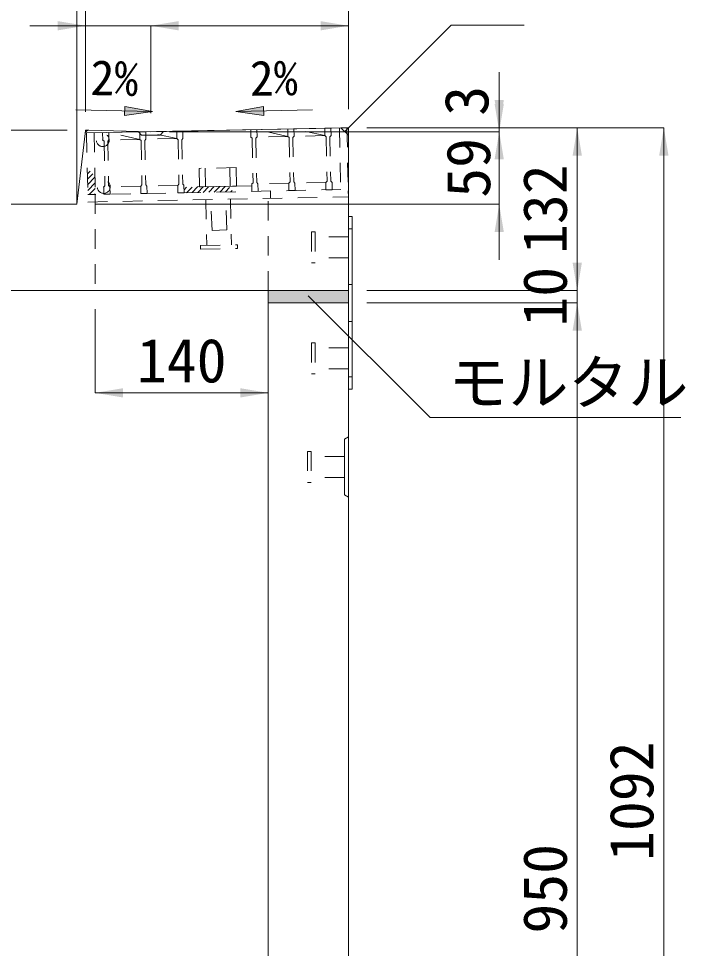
# Model space of a CAD drawing. Units: millimetres at full size; some dimension numbers follow another scale. Extents: x -3301 to 90699, y 107523 to 139162.
# Drawn here: x 6534 to 7074, y 117381 to 118134 of the extents above; entities that cross this region are included whole.
import ezdxf
from ezdxf.enums import TextEntityAlignment as Align

# ---------------------------------------------------------------- set-up
doc = ezdxf.new("R2010")
doc.units = ezdxf.units.MM
doc.header["$LTSCALE"] = 21
doc.header["$PDMODE"] = 32
doc.header["$PDSIZE"] = 10.5
doc.linetypes.add('USER1', pattern=[1.35, 0.75, -0.6])
for name, color, linetype, lineweight in [('0_2', 7, 'USER1', 9), ('寸法線', 7, 'Continuous', 9), ('引出線', 4, 'Continuous', 9), ('本体', 2, 'Continuous', 9), ('補助線', 8, 'Continuous', 13), ('ｲﾝｻｰﾄ', 3, 'USER1', 5), ('ｸﾞﾚｰﾁﾝｸﾞ', 7, 'USER1', 9)]:
    doc.layers.add(name, color=color, linetype=linetype, lineweight=lineweight)
doc.layers.add('ﾊｯﾁﾝｸﾞ', color=8, linetype='Continuous')
doc.styles.add('ＭＳ ゴシック', font='')
doc.styles.get('ＭＳ ゴシック').set_extended_font_data('MS Gothic')

# ---------------------------------------------------------------- blocks, each defined once
blk = doc.blocks.new('filled_arrow')
at = {"color": 0, "linetype": 'Continuous', "lineweight": -2}
blk.add_solid([(7.5, 1.25), (0, 0), (7.5, -1.25)], dxfattribs=at)

msp = doc.modelspace()

# ---------------------------------------------------------------- hatches: boundary and pattern name
at = {"layer": '引出線'}
for points in [[(6619.99, 118063.26), (6619.84, 118055.76), (6642.41, 118059.06)], [(6732.43, 118063.26), (6732.58, 118055.76), (6710.01, 118059.06)]]:
    msp.add_hatch(color=7, dxfattribs=at).paths.add_polyline_path(points)
at = {"layer": 'ｸﾞﾚｰﾁﾝｸﾞ'}
h = msp.add_hatch(dxfattribs=at)
h.set_pattern_fill('USER', color=256, style=0, pattern_type=2)
h.set_pattern_definition([(46.14576, (6065.04, 117664.11), (-2.28951, 2.19972), [75, -60])])
h.paths.add_polyline_path([(6589.11, 118041.65), (6595.1, 118041.77), (6596.1, 117991.78), (6590.1, 117991.66)])
h = msp.add_hatch(dxfattribs=at)
h.set_pattern_fill('USER', color=256, style=0, pattern_type=2)
h.set_pattern_definition([(46.14576, (6162.02, 117666.05), (-2.28951, 2.19972), [75, -60])])
h.paths.add_polyline_path([(6668.09, 117993.22), (6668, 117997.72), (6703.49, 117998.43), (6718.49, 117998.73), (6722.99, 117998.82), (6723.08, 117994.32), (6703.58, 117993.93)])
at = {"layer": 'ﾊｯﾁﾝｸﾞ'}
msp.add_hatch(color=256, dxfattribs=at).paths.add_polyline_path([(6736.21, 117913.89), (6736.21, 117903.89), (6801.21, 117903.89), (6801.21, 117913.89)])

# ---------------------------------------------------------------- linework, layer by layer
at = {"layer": '0_2'}
for p, q in [((6804.41, 117963.89), (6801.21, 117963.89)), ((6804.41, 117918.89), (6801.21, 117918.89)), ((6804.41, 117888.89), (6801.21, 117888.89)), ((6804.41, 117843.89), (6801.21, 117843.89))]:
    msp.add_line(p, q, dxfattribs=at)
at = {"layer": '0_2', "linetype": 'Continuous', "lineweight": 13}
for p, q in [((6736.21, 117903.89), (6736.21, 117913.89)), ((6801.21, 117903.89), (6801.21, 117913.89))]:
    msp.add_line(p, q, dxfattribs=at)
at = {"layer": '0_2', "linetype": 'Continuous'}
msp.add_lwpolyline([(6801.21, 117833.89), (6801.21, 117973.89), (6804.41, 117973.89), (6804.41, 117833.89)], close=True, dxfattribs=at)
at = {"layer": '寸法線'}
for p, q in [((6581.21, 117998.89), (6581.21, 118190.1)), ((6581.21, 117998.89), (6581.21, 118190.1)), ((6588.23, 118058.89), (6588.23, 118190.1)), ((6588.23, 118058.89), (6588.23, 118190.1)), ((6801.21, 118060.89), (6801.21, 118190.1)), ((6543.23, 118128.59), (6686.21, 118128.59)), ((6588.23, 118058.89), (6588.23, 118128.59)), ((6641.21, 118057.69), (6641.21, 118128.59)), ((6641.21, 118128.59), (6801.21, 118128.59)), ((6641.21, 118057.69), (6641.21, 118128.59)), ((6801.21, 118060.89), (6801.21, 118128.59)), ((6923.44, 117997.69), (6923.44, 118090.89)), ((6923.44, 117938.89), (6923.44, 118087.69)), ((6816.21, 118045.89), (6986.67, 118045.89)), ((6816.21, 118045.89), (7056.82, 118045.89)), ((6816.21, 118045.89), (6923.44, 118045.89)), ((6986.67, 118045.89), (6986.67, 117913.89)), ((7056.82, 118045.89), (7056.82, 116953.89)), ((6573.23, 118043.89), (6155.55, 118043.89)), ((6656.21, 118042.69), (6923.44, 118042.69)), ((6656.21, 118042.69), (6923.44, 118042.69)), ((6596.21, 117983.89), (6923.44, 117983.89)), ((6986.67, 117858.89), (6986.67, 117958.89)), ((6816.21, 117913.89), (6986.67, 117913.89)), ((6816.21, 117913.89), (6986.67, 117913.89)), ((6816.21, 117903.89), (6986.67, 117903.89)), ((6816.21, 117903.89), (6986.67, 117903.89)), ((6986.67, 117903.89), (6986.67, 116953.89)), ((6596.1, 117898.89), (6596.1, 117830.96)), ((6736.21, 117888.89), (6736.21, 117830.96)), ((6596.1, 117830.96), (6736.21, 117830.96))]:
    msp.add_line(p, q, dxfattribs=at)
at = {"layer": '引出線', "color": 7}
for p, q in [((6580.3, 118060.3), (6642.41, 118059.06)), ((6772.12, 118060.3), (6710.01, 118059.06))]:
    msp.add_line(p, q, dxfattribs=at)
at = {"layer": '引出線'}
for points in [[(6798.21, 118042.83), (6884.45, 118129.08), (6943.62, 118129.08)], [(6768.71, 117909.57), (6867.39, 117810.89), (7070.65, 117810.89)]]:
    msp.add_lwpolyline(points, dxfattribs=at)
at = {"layer": '引出線', "color": 7, "lineweight": 13}
for points in [[(6619.99, 118063.26), (6619.84, 118055.76), (6642.41, 118059.06)], [(6732.43, 118063.26), (6732.58, 118055.76), (6710.01, 118059.06)]]:
    msp.add_lwpolyline(points, close=True, dxfattribs=at)
at = {"layer": '本体', "lineweight": 20}
for p, q in [((6641.21, 118042.69), (6795.21, 118045.77)), ((6801.21, 118039.89), (6795.21, 118045.77)), ((6587.91, 118041.18), (6581.21, 117983.89)), ((6590.96, 118043.83), (6641.21, 118042.69)), ((6801.21, 118039.89), (6801.21, 117913.89)), ((6377.21, 117983.89), (6581.21, 117983.89)), ((6801.21, 117913.89), (6371.21, 117913.89)), ((6801.21, 117903.89), (6736.21, 117903.89)), ((6801.21, 116953.89), (6801.21, 117903.89))]:
    msp.add_line(p, q, dxfattribs=at)
at = {"layer": '本体', "linetype": 'USER1'}
for p, q in [((6630.89, 118042.9), (6633.71, 118039.85)), ((6633.71, 118039.85), (6648.71, 118039.85)), ((6651.52, 118042.9), (6648.71, 118039.85)), ((6736.21, 117913.89), (6736.21, 117994.72)), ((6596.1, 117991.92), (6596.1, 117913.89))]:
    msp.add_line(p, q, dxfattribs=at)
at = {"layer": '本体', "lineweight": 13}
msp.add_line((6736.21, 117903.89), (6736.21, 117274.88), dxfattribs=at)
at = {"layer": '本体'}
for p, q in [((6801.21, 117795.39), (6798.01, 117793.39)), ((6798.01, 117793.39), (6798.01, 117748.39)), ((6801.21, 117746.39), (6798.01, 117748.39))]:
    msp.add_line(p, q, dxfattribs=at)
at = {"layer": '本体', "lineweight": 20}
msp.add_arc((6590.89, 118040.83), 3, 88.70243, 173.33014, dxfattribs=at)
at = {"layer": '補助線', "lineweight": 20}
for p, q in [((6795.21, 118045.77), (6801.21, 118045.89)), ((6588.23, 118043.89), (6587.91, 118041.18)), ((6588.23, 118043.89), (6590.96, 118043.83))]:
    msp.add_line(p, q, dxfattribs=at)
at = {"layer": '補助線'}
for p, q in [((6801.21, 118039.89), (6801.21, 118045.89)), ((6581.21, 117983.89), (6581.21, 118043.89))]:
    msp.add_line(p, q, dxfattribs=at)
at = {"layer": 'ｲﾝｻｰﾄ'}
for p, q in [((6774.21, 117961.39), (6771.21, 117961.39)), ((6771.21, 117961.39), (6771.21, 117936.39)), ((6774.21, 117961.39), (6774.21, 117936.39)), ((6801.21, 117957.39), (6774.21, 117957.39)), ((6801.21, 117957.39), (6801.21, 117940.39)), ((6801.21, 117940.39), (6774.21, 117940.39)), ((6774.21, 117936.39), (6771.21, 117936.39)), ((6771.21, 117871.39), (6771.21, 117846.39)), ((6774.21, 117871.39), (6771.21, 117871.39)), ((6774.21, 117871.39), (6774.21, 117846.39)), ((6801.21, 117867.39), (6774.21, 117867.39)), ((6801.21, 117867.39), (6801.21, 117850.39)), ((6801.21, 117850.39), (6774.21, 117850.39)), ((6774.21, 117846.39), (6771.21, 117846.39)), ((6768.01, 117783.39), (6768.01, 117758.39)), ((6771.01, 117783.39), (6768.01, 117783.39)), ((6771.01, 117783.39), (6771.01, 117758.39)), ((6798.01, 117779.39), (6771.01, 117779.39)), ((6798.01, 117779.39), (6798.01, 117762.39)), ((6798.01, 117762.39), (6771.01, 117762.39)), ((6771.01, 117758.39), (6768.01, 117758.39))]:
    msp.add_line(p, q, dxfattribs=at)
at = {"layer": 'ｸﾞﾚｰﾁﾝｸﾞ'}
for p, q in [((6589.11, 118041.65), (6800.06, 118045.87)), ((6794.06, 118045.75), (6795.06, 117995.76)), ((6800.06, 118045.87), (6801.18, 117989.88)), ((6589.11, 118041.65), (6590.22, 117985.66)), ((6595.1, 118041.77), (6596.1, 117991.78)), ((6602.1, 118041.91), (6787.07, 118045.61)), ((6607.1, 118042.01), (6602.1, 118041.91)), ((6607.1, 118042.01), (6602.1, 118041.91)), ((6607.1, 118042.01), (6602.1, 118041.91)), ((6602.22, 118035.91), (6602.1, 118041.91)), ((6602.1, 118041.91), (6602.22, 118035.91)), ((6602.1, 118041.91), (6602.22, 118035.91)), ((6602.1, 118041.91), (6602.22, 118035.91)), ((6602.1, 118041.91), (6602.22, 118035.91)), ((6602.1, 118041.91), (6602.22, 118035.91)), ((6602.1, 118041.91), (6602.22, 118035.91)), ((6632.22, 118036.51), (6607.1, 118042.01)), ((6607.1, 118042.01), (6607.22, 118036.01)), ((6607.1, 118042.01), (6607.22, 118036.01)), ((6607.1, 118042.01), (6607.22, 118036.01)), ((6637.1, 118042.61), (6632.1, 118042.51)), ((6637.1, 118042.61), (6632.1, 118042.51)), ((6637.1, 118042.61), (6632.1, 118042.51)), ((6632.1, 118042.51), (6632.22, 118036.51)), ((6632.1, 118042.51), (6632.22, 118036.51)), ((6632.1, 118042.51), (6632.22, 118036.51)), ((6662.21, 118037.11), (6637.1, 118042.61)), ((6637.1, 118042.61), (6637.22, 118036.61)), ((6637.1, 118042.61), (6637.22, 118036.61)), ((6637.1, 118042.61), (6637.22, 118036.61)), ((6667.09, 118043.21), (6662.09, 118043.11)), ((6667.09, 118043.21), (6662.09, 118043.11)), ((6667.09, 118043.21), (6662.09, 118043.11)), ((6662.09, 118043.11), (6662.21, 118037.11)), ((6662.09, 118043.11), (6662.21, 118037.11)), ((6662.09, 118043.11), (6662.21, 118037.11)), ((6667.09, 118043.21), (6667.21, 118037.21)), ((6667.09, 118043.21), (6667.21, 118037.21)), ((6667.09, 118043.21), (6667.21, 118037.21)), ((6722.08, 118044.31), (6722.2, 118038.31)), ((6722.08, 118044.31), (6722.2, 118038.31)), ((6722.08, 118044.31), (6722.2, 118038.31)), ((6722.2, 118038.31), (6723.22, 118037.33)), ((6722.2, 118038.31), (6723.22, 118037.33)), ((6722.2, 118038.31), (6723.22, 118037.33)), ((6727.2, 118038.41), (6726.22, 118037.39)), ((6727.2, 118038.41), (6726.22, 118037.39)), ((6727.2, 118038.41), (6726.22, 118037.39)), ((6727.08, 118044.41), (6727.2, 118038.41)), ((6727.08, 118044.41), (6727.2, 118038.41)), ((6727.08, 118044.41), (6727.2, 118038.41)), ((6752.19, 118038.91), (6727.08, 118044.41)), ((6752.19, 118038.91), (6727.2, 118038.41)), ((6752.07, 118044.91), (6752.19, 118038.91)), ((6752.07, 118044.91), (6752.19, 118038.91)), ((6752.07, 118044.91), (6752.19, 118038.91)), ((6752.19, 118038.91), (6753.21, 118037.93)), ((6752.19, 118038.91), (6753.21, 118037.93)), ((6752.19, 118038.91), (6753.21, 118037.93)), ((6757.19, 118039.01), (6756.21, 118037.99)), ((6757.19, 118039.01), (6756.21, 118037.99)), ((6757.19, 118039.01), (6756.21, 118037.99)), ((6757.07, 118045.01), (6757.19, 118039.01)), ((6757.07, 118045.01), (6757.19, 118039.01)), ((6757.07, 118045.01), (6757.19, 118039.01)), ((6782.19, 118039.51), (6757.07, 118045.01)), ((6782.19, 118039.51), (6757.19, 118039.01)), ((6787.07, 118045.61), (6782.07, 118045.51)), ((6787.07, 118045.61), (6782.07, 118045.51)), ((6787.07, 118045.61), (6782.07, 118045.51)), ((6782.07, 118045.51), (6782.19, 118039.51)), ((6782.07, 118045.51), (6782.19, 118039.51)), ((6782.07, 118045.51), (6782.19, 118039.51)), ((6782.19, 118039.51), (6783.21, 118038.53)), ((6782.19, 118039.51), (6783.21, 118038.53)), ((6782.19, 118039.51), (6783.21, 118038.53)), ((6783.21, 118038.53), (6783.93, 118002.54)), ((6783.21, 118038.53), (6783.93, 118002.54)), ((6783.21, 118038.53), (6783.93, 118002.54)), ((6787.19, 118039.61), (6786.21, 118038.59)), ((6787.19, 118039.61), (6786.21, 118038.59)), ((6787.19, 118039.61), (6786.21, 118038.59)), ((6786.21, 118038.59), (6786.93, 118002.6)), ((6786.21, 118038.59), (6786.93, 118002.6)), ((6786.21, 118038.59), (6786.93, 118002.6)), ((6787.07, 118045.61), (6787.19, 118039.61)), ((6787.07, 118045.61), (6787.19, 118039.61)), ((6787.07, 118045.61), (6787.19, 118039.61)), ((6602.22, 118035.91), (6603.24, 118034.93)), ((6602.22, 118035.91), (6603.24, 118034.93)), ((6602.22, 118035.91), (6603.24, 118034.93)), ((6603.24, 118034.93), (6603.96, 117998.94)), ((6603.24, 118034.93), (6603.96, 117998.94)), ((6603.24, 118034.93), (6603.96, 117998.94)), ((6607.22, 118036.01), (6606.24, 118034.99)), ((6607.22, 118036.01), (6606.24, 118034.99)), ((6607.22, 118036.01), (6606.24, 118034.99)), ((6606.24, 118034.99), (6606.96, 117999)), ((6606.24, 118034.99), (6606.96, 117999)), ((6606.24, 118034.99), (6606.96, 117999)), ((6632.22, 118036.51), (6607.22, 118036.01)), ((6632.22, 118036.51), (6633.24, 118035.53)), ((6632.22, 118036.51), (6633.24, 118035.53)), ((6632.22, 118036.51), (6633.24, 118035.53)), ((6633.24, 118035.53), (6633.96, 117999.54)), ((6633.24, 118035.53), (6633.96, 117999.54)), ((6633.24, 118035.53), (6633.96, 117999.54)), ((6637.22, 118036.61), (6636.24, 118035.59)), ((6637.22, 118036.61), (6636.24, 118035.59)), ((6637.22, 118036.61), (6636.24, 118035.59)), ((6636.24, 118035.59), (6636.96, 117999.6)), ((6636.24, 118035.59), (6636.96, 117999.6)), ((6636.24, 118035.59), (6636.96, 117999.6)), ((6662.21, 118037.11), (6637.22, 118036.61)), ((6662.21, 118037.11), (6663.23, 118036.13)), ((6662.21, 118037.11), (6663.23, 118036.13)), ((6662.21, 118037.11), (6663.23, 118036.13)), ((6663.23, 118036.13), (6663.95, 118000.14)), ((6663.23, 118036.13), (6663.95, 118000.14)), ((6663.23, 118036.13), (6663.95, 118000.14)), ((6667.21, 118037.21), (6666.23, 118036.19)), ((6667.21, 118037.21), (6666.23, 118036.19)), ((6667.21, 118037.21), (6666.23, 118036.19)), ((6666.23, 118036.19), (6666.95, 118000.2)), ((6666.23, 118036.19), (6666.95, 118000.2)), ((6666.23, 118036.19), (6666.95, 118000.2)), ((6723.22, 118037.33), (6723.94, 118001.34)), ((6723.22, 118037.33), (6723.94, 118001.34)), ((6723.22, 118037.33), (6723.94, 118001.34)), ((6726.22, 118037.39), (6726.94, 118001.4)), ((6726.22, 118037.39), (6726.94, 118001.4)), ((6726.22, 118037.39), (6726.94, 118001.4)), ((6753.21, 118037.93), (6753.93, 118001.94)), ((6753.21, 118037.93), (6753.93, 118001.94)), ((6753.21, 118037.93), (6753.93, 118001.94)), ((6756.21, 118037.99), (6756.93, 118002)), ((6756.21, 118037.99), (6756.93, 118002)), ((6756.21, 118037.99), (6756.93, 118002)), ((6710.19, 118013.57), (6680.2, 118012.97)), ((6680.2, 118012.97), (6680.5, 117997.97)), ((6685.2, 118013.07), (6685.5, 117998.07)), ((6705.19, 118013.47), (6705.49, 117998.47)), ((6710.19, 118013.57), (6710.49, 117998.57)), ((6722.96, 118000.32), (6723.94, 118001.34)), ((6722.96, 118000.32), (6723.94, 118001.34)), ((6722.96, 118000.32), (6723.94, 118001.34)), ((6727.96, 118000.42), (6726.94, 118001.4)), ((6727.96, 118000.42), (6726.94, 118001.4)), ((6727.96, 118000.42), (6726.94, 118001.4)), ((6752.95, 118000.92), (6727.96, 118000.42)), ((6752.95, 118000.92), (6753.93, 118001.94)), ((6752.95, 118000.92), (6753.93, 118001.94)), ((6752.95, 118000.92), (6753.93, 118001.94)), ((6753.07, 117994.92), (6752.95, 118000.92)), ((6753.07, 117994.92), (6752.95, 118000.92)), ((6753.07, 117994.92), (6752.95, 118000.92)), ((6757.95, 118001.02), (6756.93, 118002)), ((6757.95, 118001.02), (6756.93, 118002)), ((6757.95, 118001.02), (6756.93, 118002)), ((6782.95, 118001.52), (6757.95, 118001.02)), ((6758.07, 117995.02), (6757.95, 118001.02)), ((6758.07, 117995.02), (6757.95, 118001.02)), ((6758.07, 117995.02), (6757.95, 118001.02)), ((6782.95, 118001.52), (6783.93, 118002.54)), ((6782.95, 118001.52), (6783.93, 118002.54)), ((6782.95, 118001.52), (6783.93, 118002.54)), ((6783.07, 117995.52), (6782.95, 118001.52)), ((6783.07, 117995.52), (6782.95, 118001.52)), ((6783.07, 117995.52), (6782.95, 118001.52)), ((6787.95, 118001.62), (6786.93, 118002.6)), ((6787.95, 118001.62), (6786.93, 118002.6)), ((6787.95, 118001.62), (6786.93, 118002.6)), ((6788.07, 117995.62), (6787.95, 118001.62)), ((6788.07, 117995.62), (6787.95, 118001.62)), ((6788.07, 117995.62), (6787.95, 118001.62)), ((6795.06, 117995.76), (6590.1, 117991.66)), ((6602.98, 117997.92), (6603.96, 117998.94)), ((6602.98, 117997.92), (6603.96, 117998.94)), ((6602.98, 117997.92), (6603.96, 117998.94)), ((6603.1, 117991.92), (6602.98, 117997.92)), ((6603.1, 117991.92), (6602.98, 117997.92)), ((6603.1, 117991.92), (6602.98, 117997.92)), ((6603.1, 117991.92), (6602.98, 117997.92)), ((6603.1, 117991.92), (6602.98, 117997.92)), ((6603.1, 117991.92), (6602.98, 117997.92)), ((6607.98, 117998.02), (6606.96, 117999)), ((6607.98, 117998.02), (6606.96, 117999)), ((6607.98, 117998.02), (6606.96, 117999)), ((6632.98, 117998.52), (6607.98, 117998.02)), ((6608.1, 117992.02), (6607.98, 117998.02)), ((6608.1, 117992.02), (6607.98, 117998.02)), ((6608.1, 117992.02), (6607.98, 117998.02)), ((6632.98, 117998.52), (6633.96, 117999.54)), ((6632.98, 117998.52), (6633.96, 117999.54)), ((6632.98, 117998.52), (6633.96, 117999.54)), ((6633.1, 117992.52), (6632.98, 117998.52)), ((6633.1, 117992.52), (6632.98, 117998.52)), ((6633.1, 117992.52), (6632.98, 117998.52)), ((6637.98, 117998.62), (6636.96, 117999.6)), ((6637.98, 117998.62), (6636.96, 117999.6)), ((6637.98, 117998.62), (6636.96, 117999.6)), ((6662.97, 117999.12), (6637.98, 117998.62)), ((6638.1, 117992.62), (6637.98, 117998.62)), ((6638.1, 117992.62), (6637.98, 117998.62)), ((6638.1, 117992.62), (6637.98, 117998.62)), ((6662.97, 117999.12), (6663.95, 118000.14)), ((6662.97, 117999.12), (6663.95, 118000.14)), ((6662.97, 117999.12), (6663.95, 118000.14)), ((6663.09, 117993.12), (6662.97, 117999.12)), ((6663.09, 117993.12), (6662.97, 117999.12)), ((6663.09, 117993.12), (6662.97, 117999.12)), ((6668.09, 117993.22), (6663.09, 117993.12)), ((6668.09, 117993.22), (6663.09, 117993.12)), ((6668.09, 117993.22), (6663.09, 117993.12)), ((6667.97, 117999.22), (6666.95, 118000.2)), ((6667.97, 117999.22), (6666.95, 118000.2)), ((6667.97, 117999.22), (6666.95, 118000.2)), ((6668.09, 117993.22), (6667.97, 117999.22)), ((6668.09, 117993.22), (6667.97, 117999.22)), ((6668.09, 117993.22), (6667.97, 117999.22)), ((6722.99, 117998.82), (6668, 117997.72)), ((6710.49, 117998.57), (6680.5, 117997.97)), ((6723.08, 117994.32), (6722.96, 118000.32)), ((6723.08, 117994.32), (6722.96, 118000.32)), ((6723.08, 117994.32), (6722.96, 118000.32)), ((6728.08, 117994.42), (6723.08, 117994.32)), ((6728.08, 117994.42), (6723.08, 117994.32)), ((6728.08, 117994.42), (6723.08, 117994.32)), ((6728.08, 117994.42), (6727.96, 118000.42)), ((6728.08, 117994.42), (6727.96, 118000.42)), ((6728.08, 117994.42), (6727.96, 118000.42)), ((6738.08, 117994.62), (6738.2, 117988.62)), ((6758.07, 117995.02), (6753.07, 117994.92)), ((6758.07, 117995.02), (6753.07, 117994.92)), ((6758.07, 117995.02), (6753.07, 117994.92)), ((6788.07, 117995.62), (6783.07, 117995.52)), ((6788.07, 117995.62), (6783.07, 117995.52)), ((6788.07, 117995.62), (6783.07, 117995.52)), ((6801.18, 117989.88), (6801.08, 117994.88)), ((6590.22, 117985.66), (6801.18, 117989.88)), ((6608.1, 117992.02), (6603.1, 117991.92)), ((6608.1, 117992.02), (6603.1, 117991.92)), ((6608.1, 117992.02), (6603.1, 117991.92)), ((6638.1, 117992.62), (6633.1, 117992.52)), ((6638.1, 117992.62), (6633.1, 117992.52)), ((6638.1, 117992.62), (6633.1, 117992.52)), ((6685.71, 117987.57), (6686.45, 117950.58)), ((6690.71, 117962.55), (6689.71, 117987.53)), ((6702.7, 117963.03), (6701.7, 117988.01)), ((6705.7, 117987.97), (6706.44, 117950.98)), ((6702.7, 117963.03), (6690.71, 117962.55)), ((6681.45, 117950.48), (6711.44, 117951.08)), ((6681.51, 117947.48), (6681.45, 117950.48)), ((6681.51, 117947.48), (6711.5, 117948.08)), ((6711.5, 117948.08), (6711.44, 117951.08))]:
    msp.add_line(p, q, dxfattribs=at)
for p in [(6602.22, 118035.91), (6602.98, 117997.92)]:
    msp.add_point(p, dxfattribs=at)

# ---------------------------------------------------------------- block references
at = {"layer": '寸法線', "xscale": 3, "yscale": 3}
for p, rotation in [((6588.23, 118128.59), 180), ((6801.21, 118128.59), 180), ((6923.44, 118045.89), 90), ((6923.44, 118042.69), 90), ((6986.67, 118045.89), 270), ((7056.82, 118045.89), 270), ((6923.44, 118042.69), 270), ((6923.44, 117983.89), 270), ((6986.67, 117913.89), 90), ((6986.67, 117913.89), 90), ((6986.67, 117903.89), 270), ((6986.67, 117903.89), 270), ((6736.21, 117830.96), 180)]:
    msp.add_blockref('filled_arrow', p, dxfattribs=dict(at, rotation=rotation))
for p in [(6641.21, 118128.59), (6641.21, 118128.59), (6596.1, 117830.96)]:
    msp.add_blockref('filled_arrow', p, dxfattribs=at)
at = {"layer": '引出線', "xscale": 0.12, "yscale": 0.12}
for p, rotation in [((6798.21, 118042.83), 45), ((6768.71, 117909.57), 315)]:
    msp.add_blockref('filled_arrow', p, dxfattribs=dict(at, rotation=rotation))

# ---------------------------------------------------------------- texts
at = {"layer": '寸法線', "style": 'ＭＳ ゴシック'}
for s, height, rotation, p in [('2%', 28.48, 359, (6611.63, 118086.31)), ('2%', 28.48, 1, (6740.79, 118086.31)), ('3', 35.6, 90, (6896.9, 118067.77)), ('59', 35.6, 90, (6898.32, 118013.36)), ('132', 35.6, 90, (6960.42, 117979.89)), ('10', 35.6, 90, (6960.42, 117908.89)), ('1092', 35.6, 90, (7030.57, 117499.89)), ('950', 35.6, 90, (6960.42, 117428.89))]:
    msp.add_text(s, height=height, rotation=rotation, dxfattribs=at).set_placement(p, align=Align.MIDDLE_CENTER)
msp.add_text('140', height=35.6, dxfattribs=at).set_placement((6666.16, 117857.21), align=Align.MIDDLE_CENTER)
at = {"layer": '引出線', "style": 'ＭＳ ゴシック'}
msp.add_text('モルタル', height=35.6, dxfattribs=at).set_placement((6882.39, 117857.22), align=Align.TOP_LEFT)

doc.saveas('drawing.dxf')
